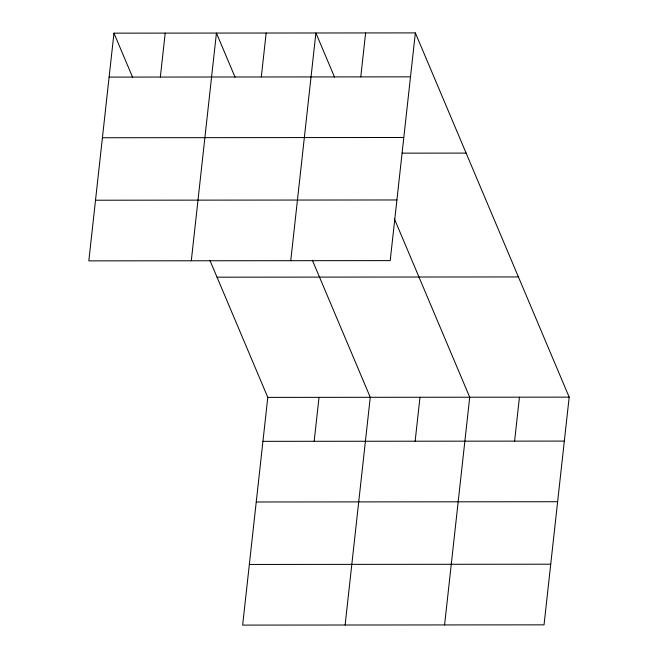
<?xml version="1.0" encoding="UTF-8"?>
<svg xmlns="http://www.w3.org/2000/svg" width="658" height="658" viewBox="0 0 658 658"><rect width="100%" height="100%" fill="white"/><g stroke="black" fill="none" stroke-linecap="round" stroke-linejoin="round"><path stroke-width="0.99" d="M113.966 33.155L88.822 260.864L390.21 260.609L415.354 32.9L113.966 33.155L132.603 77.29M160.346 77.052L165.199 33.106M191.297 260.774L216.433 33.065L235.071 77.2M261.308 76.97L266.161 33.023M209.894 260.305L267.79 397.391L242.646 625.1L544.034 624.845L569.178 397.136L415.354 32.9M290.754 260.691L315.889 32.982L334.535 77.118M314.17 441.288L319.023 397.35M360.773 76.887L365.618 32.941M345.121 625.018L370.265 397.3L312.369 260.214M415.14 441.205L419.993 397.259M444.578 624.927L469.722 397.218L394.389 218.851M514.597 441.123L519.45 397.177M109.113 77.101L410.502 76.846M102.418 137.744L403.806 137.489M402.178 153.149L466.111 153.1M95.517 200.221L396.906 199.966M217.025 277.191L518.414 276.936M267.79 397.391L569.178 397.136M262.937 441.337L564.325 441.082M256.242 501.98L557.63 501.725M249.341 564.457L550.73 564.202"/></g></svg>
